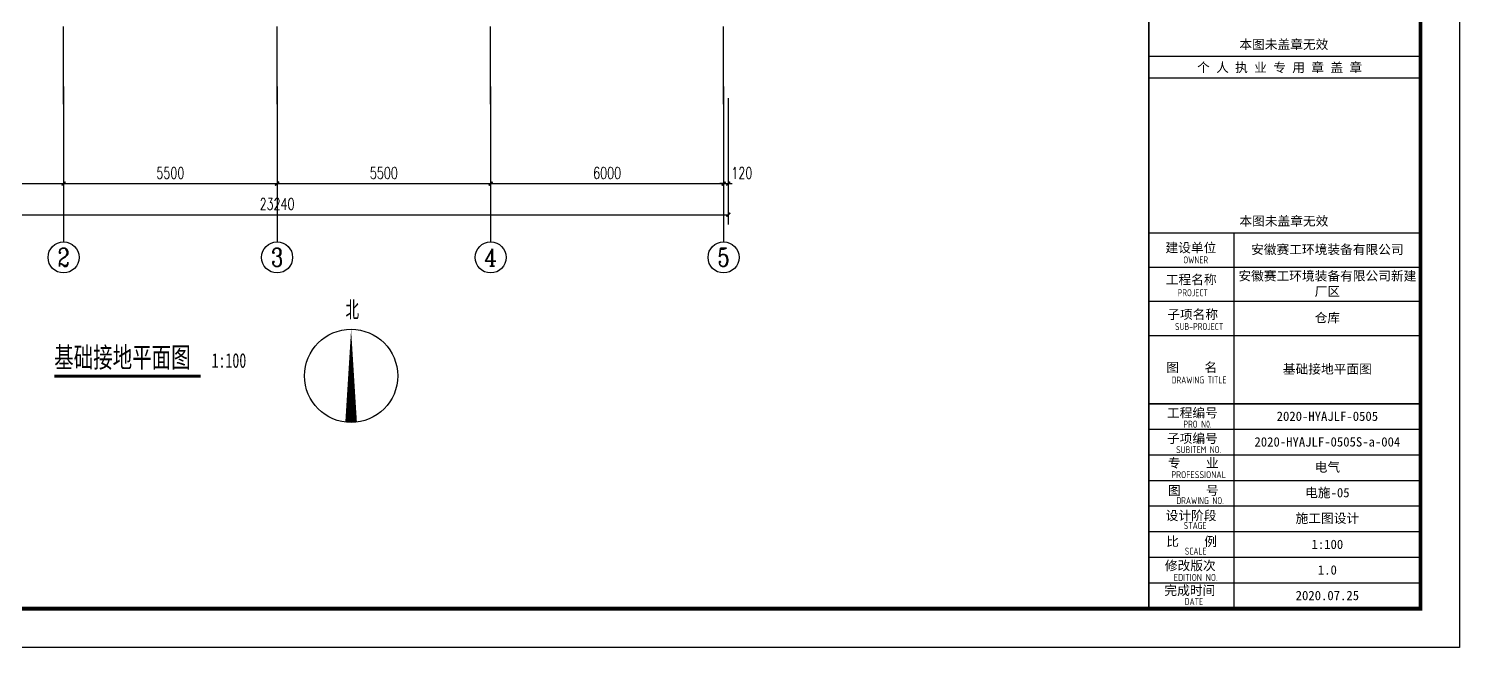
# Model space of a CAD drawing. Extents: x 1885024 to 2564215, y 18598004 to 18764795.
# Drawn here: x 2453379 to 2490229, y 18610424 to 18626369 of the extents above; entities that cross this region are included whole.
import ezdxf
from ezdxf.enums import TextEntityAlignment as Align

# ---------------------------------------------------------------- set-up
doc = ezdxf.new("R2010")
doc.units = 0
doc.header["$LTSCALE"] = 1000
doc.header["$MEASUREMENT"] = 0
doc.linetypes.add('DOTE', pattern=[2.42, 2, -0.2, 0.02, -0.2])
doc.layers.get('Defpoints').update_dxf_attribs({"color": 250})
for name, color, linetype in [('AXIS_TEXT', 7, 'Continuous'), ('AXIS_外部', 171, 'Continuous'), ('DIM_SYMB', 165, 'Continuous'), ('DOTE', 1, 'DOTE'), ('PUB_TITLE', 4, 'Continuous'), ('TK', 4, 'Continuous')]:
    doc.layers.add(name, color=color, linetype=linetype)
doc.styles.add('_TCH_AXIS', font='COMPLEX', dxfattribs={"bigfont": 'GBCBIG'})
doc.styles.add('_TCH_DIM', font='SIMPLEX', dxfattribs={"bigfont": 'GBCBIG'})
doc.styles.add('_TCH_DIM_T3', font='SIMPLEX', dxfattribs={"width": 0.705882, "bigfont": 'GBCBIG'})
doc.styles.add('COMPLEX', font='COMPLEX')
doc.styles.add('HT', font='simhei.ttf', dxfattribs={"width": 0.7})
doc.styles.add('TSSD_REIN', font='tssdeng.shx', dxfattribs={"width": 0.7, "bigfont": 'tssdchn.shx'})
doc.styles.add('图签宋体', font='', dxfattribs={"height": 300})
doc.styles.get('图签宋体').set_extended_font_data('NSimSun')
doc.dimstyles.new('_TCH_ARCH&&100', dxfattribs={"dimtxt": 297.5, "dimasz": 100, "dimexe": 250, "dimexo": 300, "dimgap": 126.25, "dimtad": 1, "dimdec": 0, "dimzin": 0, "dimdsep": 46, "dimtxsty": '_TCH_DIM_T3', "dimblk": 'ARCHTICK', "dimcen": 0.09, "dimclrt": 7, "dimazin": 2, "dimtfac": 1, "dimtdec": 0, "dimtix": 1, "dimtmove": 2, "dimatfit": 3, "dimfxl": 0, "dimtolj": 1, "dimtzin": 0, "dimarcsym": 0})

# ---------------------------------------------------------------- blocks, each defined once
blk = doc.blocks.new('GeYuanFrame_64663588', base_point=(18.76, 4.34))
at = {"layer": 'PUB_TITLE'}
blk.add_lwpolyline([(554.76, 14.34), (554.76, 111.14)], dxfattribs=at)
at = {"layer": 'TK'}
for p, q in [((532.76, 102.34), (602.76, 102.34)), ((532.76, 93.54), (602.76, 93.54)), ((532.76, 84.74), (554.76, 84.74)), ((532.76, 84.74), (602.76, 84.74)), ((532.76, 67.18), (602.76, 67.18)), ((532.76, 67.14), (602.76, 67.14)), ((532.76, 60.58), (602.76, 60.58)), ((532.76, 53.98), (602.76, 53.98)), ((532.76, 47.38), (602.76, 47.38)), ((532.76, 40.78), (602.76, 40.78)), ((532.76, 34.18), (602.76, 34.18)), ((532.76, 27.58), (602.76, 27.58)), ((532.76, 20.98), (602.76, 20.98)), ((532.76, 14.34), (602.76, 14.34))]:
    blk.add_line(p, q, dxfattribs=at)
for points in [[(18.76, 424.34), (612.76, 424.34), (612.76, 4.34), (18.76, 4.34), (18.76, 424.34)], [(532.76, 151.14), (602.76, 151.14)]]:
    blk.add_lwpolyline(points, dxfattribs=at)
at = {"layer": 'TK', "const_width": 1}
blk.add_lwpolyline([(602.76, 414.34), (43.76, 414.34), (43.76, 14.34), (602.76, 14.34)], close=True, dxfattribs=at)
at = {"layer": 'TK'}
for points, const_width in [([(532.76, 414.34), (532.76, 14.34)], 0.4), ([(532.76, 156.64), (602.76, 156.64)], 0.35), ([(532.76, 111.14), (602.76, 111.14)], 0.35), ([(532.76, 67.18), (602.76, 67.18)], 0.35)]:
    blk.add_lwpolyline(points, dxfattribs=dict(at, const_width=const_width))
at = {"layer": 'TK', "style": '图签宋体'}
for s, p in [('本图未盖章无效', (556.1, 158.51)), ('个 人 执 业 专 用 章 盖 章', (545.19, 152.58)), ('本图未盖章无效', (556.1, 113.01)), ('建设单位', (537.06, 106.14)), ('工程名称', (537.14, 97.93)), ('子项名称', (537.52, 88.95)), ('图    名', (537.3, 75.3)), ('工程编号', (537.44, 63.58)), ('子项编号', (537.44, 57)), ('专    业', (537.68, 50.69)), ('图    号', (537.69, 43.58)), ('设计阶段', (537.12, 37.12)), ('比    例', (537.26, 30.44)), ('修改版次', (536.91, 24.22)), ('完成时间', (536.79, 17.83))]:
    blk.add_text(s, height=2.4, dxfattribs=at).set_placement(p)
at = {"layer": 'TK', "style": 'TSSD_REIN'}
for s, width, p in [('OWNER', 0.7, (541.65, 103.29)), ('PROJECT', 0.7, (540.19, 94.83)), ('SUB-PROJECT', 0.7, (539.53, 86.11)), ('DRAWING TITLE', 0.7, (538.64, 72.34)), ('PRO N0.', 0.7, (541.68, 60.96)), ('SUBITEM NO.', 0.7, (539.82, 54.39)), ('PROFESSIONAL', 0.8, (538.55, 47.95)), ('DRAWING NO.', 0.7, (539.86, 41.26)), ('STAGE', 0.7, (541.76, 34.84)), ('SCALE', 0.7, (542.05, 28.23)), ('EDITION NO.', 0.8, (539.2, 21.45)), ('DATE', 0.7, (542, 15.26))]:
    blk.add_text(s, height=1.8, dxfattribs=dict(at, width=width)).set_placement(p)
at = {"layer": 'TK', "char_height": 2.4, "width": 48, "attachment_point": 5, "style": '图签宋体'}
for s, insert in [('安徽赛工环境装备有限公司', (578.76, 106.74)), ('安徽赛工环境装备有限公司新建厂区', (578.76, 97.94)), ('仓库', (578.76, 89.14)), ('基础接地平面图', (578.76, 75.94)), ('2020-HYAJLF-0505', (578.76, 63.88)), ('2020-HYAJLF-0505S-a-004', (578.76, 57.28)), ('电气', (578.76, 50.68)), ('电施-05', (578.76, 44.08)), ('施工图设计', (578.76, 37.48)), ('1:100', (578.76, 30.88)), ('1.0', (578.76, 24.28)), ('2020.07.25', (578.76, 17.69))]:
    blk.add_mtext(s, dxfattribs=dict(at, insert=insert))
blk = doc.blocks.new('_ArchTick')
at = {"color": 0, "linetype": 'ByBlock', "const_width": 0.4}
blk.add_lwpolyline([(-0.5, -0.5), (0.5, 0.5)], dxfattribs=at)
blk = doc.blocks.new('*D71')
at = {"layer": 'AXIS_外部', "color": 0, "lineweight": -2}
for p, q in [((2448279, 18624574), (2448279, 18622124)), ((2454279, 18624574), (2454279, 18622124)), ((2448279, 18622374), (2454279, 18622374))]:
    blk.add_line(p, q, dxfattribs=at)
at = {"layer": 'Defpoints', "color": 0}
for p in [(2448279, 18624874), (2454279, 18624874), (2454279, 18622374)]:
    blk.add_point(p, dxfattribs=at)
at = {"layer": 'AXIS_外部', "color": 0, "lineweight": -2, "xscale": 100, "yscale": 100, "zscale": 100, "rotation": 180}
blk.add_blockref('_ArchTick', (2448279, 18622374), dxfattribs=at)
at = {"layer": 'AXIS_外部', "color": 0, "lineweight": -2, "xscale": 100, "yscale": 100, "zscale": 100}
blk.add_blockref('_ArchTick', (2454279, 18622374), dxfattribs=at)
at = {"layer": 'AXIS_外部', "color": 7, "insert": (2451279, 18622649), "char_height": 297.5, "attachment_point": 5, "style": '_TCH_DIM_T3'}
blk.add_mtext('\\A1;6000', dxfattribs=at)
blk = doc.blocks.new('*D72')
at = {"layer": 'AXIS_外部', "color": 0, "lineweight": -2}
for p, q in [((2454279, 18624574), (2454279, 18622124)), ((2459779, 18624574), (2459779, 18622124)), ((2454279, 18622374), (2459779, 18622374))]:
    blk.add_line(p, q, dxfattribs=at)
at = {"layer": 'Defpoints', "color": 0}
for p in [(2454279, 18624874), (2459779, 18624874), (2459779, 18622374)]:
    blk.add_point(p, dxfattribs=at)
at = {"layer": 'AXIS_外部', "color": 0, "lineweight": -2, "xscale": 100, "yscale": 100, "zscale": 100, "rotation": 180}
blk.add_blockref('_ArchTick', (2454279, 18622374), dxfattribs=at)
at = {"layer": 'AXIS_外部', "color": 0, "lineweight": -2, "xscale": 100, "yscale": 100, "zscale": 100}
blk.add_blockref('_ArchTick', (2459779, 18622374), dxfattribs=at)
at = {"layer": 'AXIS_外部', "color": 7, "insert": (2457029, 18622649), "char_height": 297.5, "attachment_point": 5, "style": '_TCH_DIM_T3'}
blk.add_mtext('\\A1;5500', dxfattribs=at)
blk = doc.blocks.new('*D73')
at = {"layer": 'AXIS_外部', "color": 0, "lineweight": -2}
for p, q in [((2459779, 18624574), (2459779, 18622124)), ((2465279, 18624574), (2465279, 18622124)), ((2459779, 18622374), (2465279, 18622374))]:
    blk.add_line(p, q, dxfattribs=at)
at = {"layer": 'Defpoints', "color": 0}
for p in [(2459779, 18624874), (2465279, 18624874), (2465279, 18622374)]:
    blk.add_point(p, dxfattribs=at)
at = {"layer": 'AXIS_外部', "color": 0, "lineweight": -2, "xscale": 100, "yscale": 100, "zscale": 100, "rotation": 180}
blk.add_blockref('_ArchTick', (2459779, 18622374), dxfattribs=at)
at = {"layer": 'AXIS_外部', "color": 0, "lineweight": -2, "xscale": 100, "yscale": 100, "zscale": 100}
blk.add_blockref('_ArchTick', (2465279, 18622374), dxfattribs=at)
at = {"layer": 'AXIS_外部', "color": 7, "insert": (2462529, 18622649), "char_height": 297.5, "attachment_point": 5, "style": '_TCH_DIM_T3'}
blk.add_mtext('\\A1;5500', dxfattribs=at)
blk = doc.blocks.new('*D74')
at = {"layer": 'AXIS_外部', "color": 0, "lineweight": -2}
for p, q in [((2465279, 18624574), (2465279, 18622124)), ((2471279, 18624574), (2471279, 18622124)), ((2465279, 18622374), (2471279, 18622374))]:
    blk.add_line(p, q, dxfattribs=at)
at = {"layer": 'Defpoints', "color": 0}
for p in [(2465279, 18624874), (2471279, 18624874), (2471279, 18622374)]:
    blk.add_point(p, dxfattribs=at)
at = {"layer": 'AXIS_外部', "color": 0, "lineweight": -2, "xscale": 100, "yscale": 100, "zscale": 100, "rotation": 180}
blk.add_blockref('_ArchTick', (2465279, 18622374), dxfattribs=at)
at = {"layer": 'AXIS_外部', "color": 0, "lineweight": -2, "xscale": 100, "yscale": 100, "zscale": 100}
blk.add_blockref('_ArchTick', (2471279, 18622374), dxfattribs=at)
at = {"layer": 'AXIS_外部', "color": 7, "insert": (2468279, 18622649), "char_height": 297.5, "attachment_point": 5, "style": '_TCH_DIM_T3'}
blk.add_mtext('\\A1;6000', dxfattribs=at)
blk = doc.blocks.new('*D75')
at = {"layer": 'AXIS_外部', "color": 0, "lineweight": -2}
for p, q in [((2471279, 18624574), (2471279, 18622124)), ((2471399, 18624574), (2471399, 18622124)), ((2471279, 18622374), (2471179, 18622374)), ((2471279, 18622374), (2471399, 18622374)), ((2471399, 18622374), (2471499, 18622374))]:
    blk.add_line(p, q, dxfattribs=at)
at = {"layer": 'Defpoints', "color": 0}
for p in [(2471279, 18624874), (2471399, 18624874), (2471399, 18622374)]:
    blk.add_point(p, dxfattribs=at)
at = {"layer": 'AXIS_外部', "color": 0, "lineweight": -2, "xscale": 100, "yscale": 100, "zscale": 100}
blk.add_blockref('_ArchTick', (2471279, 18622374), dxfattribs=at)
at = {"layer": 'AXIS_外部', "color": 0, "lineweight": -2, "xscale": 100, "yscale": 100, "zscale": 100, "rotation": 180}
blk.add_blockref('_ArchTick', (2471399, 18622374), dxfattribs=at)
at = {"layer": 'AXIS_外部', "color": 7, "insert": (2471749, 18622649), "char_height": 297.5, "attachment_point": 5, "style": '_TCH_DIM_T3'}
blk.add_mtext('\\A1;120', dxfattribs=at)
blk = doc.blocks.new('*D76')
at = {"layer": 'AXIS_外部', "color": 0, "lineweight": -2}
for p, q in [((2448159, 18624574), (2448159, 18621324)), ((2471399, 18624574), (2471399, 18621324)), ((2448159, 18621574), (2471399, 18621574))]:
    blk.add_line(p, q, dxfattribs=at)
at = {"layer": 'Defpoints', "color": 0}
for p in [(2448159, 18624874), (2471399, 18624874), (2471399, 18621574)]:
    blk.add_point(p, dxfattribs=at)
at = {"layer": 'AXIS_外部', "color": 0, "lineweight": -2, "xscale": 100, "yscale": 100, "zscale": 100, "rotation": 180}
blk.add_blockref('_ArchTick', (2448159, 18621574), dxfattribs=at)
at = {"layer": 'AXIS_外部', "color": 0, "lineweight": -2, "xscale": 100, "yscale": 100, "zscale": 100}
blk.add_blockref('_ArchTick', (2471399, 18621574), dxfattribs=at)
at = {"layer": 'AXIS_外部', "color": 7, "insert": (2459779, 18621849), "char_height": 297.5, "attachment_point": 5, "style": '_TCH_DIM_T3'}
blk.add_mtext('\\A1;23240', dxfattribs=at)
blk = doc.blocks.new('_AXISO')
blk.add_circle((0, 0), 0.5)
at = {"layer": 'AXIS_TEXT', "style": 'COMPLEX', "width": 1.041667}
blk.add_attdef('A', text='', height=0.56, dxfattribs=at).set_placement((-0.25, -0.28), (0.25, -0.28), align=Align.FIT)

msp = doc.modelspace()

# ---------------------------------------------------------------- linework, layer by layer
at = {"layer": 'AXIS_外部'}
for p, q in [((2454279.3, 18624874.2), (2454279.3, 18620874.2)), ((2459779.3, 18624874.2), (2459779.3, 18620874.2)), ((2465279.3, 18624874.2), (2465279.3, 18620874.2)), ((2471279.3, 18624874.2), (2471279.3, 18620874.2))]:
    msp.add_line(p, q, dxfattribs=at)
at = {"layer": 'DIM_SYMB'}
msp.add_lwpolyline([(2461685.3, 18616220.4, 300, 0, 0), (2461685.3, 18618620.4, 0, 0, 0)], format="xyseb", dxfattribs=at)
at = {"layer": 'DIM_SYMB', "const_width": 70}
msp.add_lwpolyline([(2454038.6, 18617413.2), (2457811.2, 18617413.2)], dxfattribs=at)
at = {"layer": 'DIM_SYMB'}
msp.add_circle((2461685.3, 18617420.4), 1200, dxfattribs=at)
at = {"layer": 'DOTE', "color": 251}
for p, q in [((2454279.3, 18624424.2), (2454279.3, 18640424.2)), ((2459779.3, 18624424.2), (2459779.3, 18640424.2)), ((2465279.3, 18624424.2), (2465279.3, 18640424.2)), ((2471279.3, 18624424.2), (2471279.3, 18640424.2))]:
    msp.add_line(p, q, dxfattribs=at)

# ---------------------------------------------------------------- block references
at = {"xscale": 100, "yscale": 100, "zscale": 100}
msp.add_blockref('GeYuanFrame_64663588', (2430829.3, 18610424.2), dxfattribs=at)
at = {"layer": 'AXIS_外部'}
ref = msp.add_blockref('_AXISO', (2454279.3, 18620474.2), dxfattribs=dict(at, xscale=800, yscale=800, zscale=800))
ref.add_attrib('A', '2', dxfattribs={"layer": 'AXIS_TEXT', "height": 465.9, "style": '_TCH_AXIS'}).set_placement((2454124, 18620241.2), (2454434.6, 18620241.2), align=Align.FIT)
ref = msp.add_blockref('_AXISO', (2459779.3, 18620474.2), dxfattribs=dict(at, xscale=800, yscale=800, zscale=800))
ref.add_attrib('A', '3', dxfattribs={"layer": 'AXIS_TEXT', "height": 465.9, "style": '_TCH_AXIS'}).set_placement((2459624, 18620241.2), (2459934.6, 18620241.2), align=Align.FIT)
ref = msp.add_blockref('_AXISO', (2465279.3, 18620474.2), dxfattribs=dict(at, xscale=800, yscale=800, zscale=800))
ref.add_attrib('A', '4', dxfattribs={"layer": 'AXIS_TEXT', "height": 445.4, "style": '_TCH_AXIS'}).set_placement((2465109.6, 18620251.5), (2465449, 18620251.5), align=Align.FIT)
ref = msp.add_blockref('_AXISO', (2471279.3, 18620474.2), dxfattribs=dict(at, xscale=800, yscale=800, zscale=800))
ref.add_attrib('A', '5', dxfattribs={"layer": 'AXIS_TEXT', "height": 465.9, "style": '_TCH_AXIS'}).set_placement((2471124, 18620241.2), (2471434.6, 18620241.2), align=Align.FIT)

# ---------------------------------------------------------------- texts
at = {"layer": 'DIM_SYMB', "color": 7, "style": '_TCH_DIM'}
msp.add_text('北', height=482.3, dxfattribs=at).set_placement((2461541.7, 18618870.4))
at = {"layer": 'DIM_SYMB', "color": 7, "style": 'HT', "width": 0.7}
for s, height, p in [('基础接地平面图', 525.74, (2454038.6, 18617635.9)), ('1:100', 375.53, (2458091.2, 18617630))]:
    msp.add_text(s, height=height, dxfattribs=at).set_placement(p)

# ---------------------------------------------------------------- dimensions: what is measured, and where the dimension line sits
at = {"layer": 'AXIS_外部'}
for p1, p2, distance, text, picture, middle in [((2448159.3, 18624874.2), (2471399.3, 18624874.2), -3300, '23240', '*D76', (2459779.3, 18621849.2)), ((2448279.3, 18624874.2), (2454279.3, 18624874.2), -2500, '6000', '*D71', (2451279.3, 18622649.2)), ((2454279.3, 18624874.2), (2459779.3, 18624874.2), -2500, '5500', '*D72', (2457029.3, 18622649.2)), ((2459779.3, 18624874.2), (2465279.3, 18624874.2), -2500, '5500', '*D73', (2462529.3, 18622649.2)), ((2465279.3, 18624874.2), (2471279.3, 18624874.2), -2500, '6000', '*D74', (2468279.3, 18622649.2))]:
    dim = msp.add_aligned_dim(p1=p1, p2=p2, distance=distance, text=text, dimstyle='_TCH_ARCH&&100', dxfattribs=at)
    dim.commit()
    dim.dimension.update_dxf_attribs({"geometry": picture, "text_midpoint": middle})
dim = msp.add_linear_dim(base=(2471399.3, 18622374.2), p1=(2471279.3, 18624874.2), p2=(2471399.3, 18624874.2), angle=0, text='120', dimstyle='_TCH_ARCH&&100', dxfattribs=at)
dim.commit()
dim.dimension.update_dxf_attribs({"geometry": '*D75', "text_midpoint": (2471749.3, 18622649.2), "dimtype": 129})

doc.saveas('drawing.dxf')
